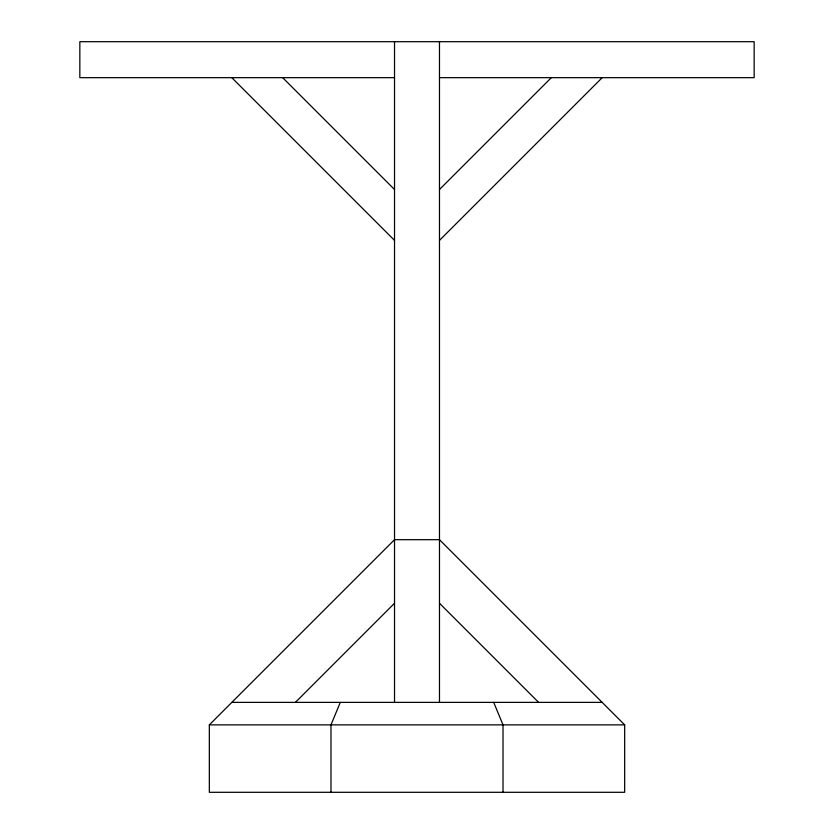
<?xml version="1.0" encoding="UTF-8"?>
<svg xmlns="http://www.w3.org/2000/svg" width="834" height="834" viewBox="0 0 834 834"><rect width="100%" height="100%" fill="white"/><g stroke="black" fill="none" stroke-linecap="round" stroke-linejoin="round"><path stroke-width="1.25" d="M340.293 702.384L330.983 724.871L330.983 792.3M439.476 189.516L551.326 77.666M439.476 240.38L602.19 77.666M209.334 724.871L394.524 539.681L439.476 539.681L624.666 724.871L624.666 792.3L209.334 792.3L209.334 724.871L624.666 724.871M295.392 702.384L394.524 603.253M394.524 77.666L79.835 77.666L79.835 41.7L754.165 41.7L754.165 77.666L439.476 77.666M231.81 702.384L602.19 702.384M282.674 77.666L394.524 189.516M231.81 77.666L394.524 240.38M439.476 603.253L538.608 702.384M493.707 702.384L503.017 724.871L503.017 792.3M439.476 41.7L439.476 702.384M394.524 41.7L394.524 702.384"/></g></svg>
